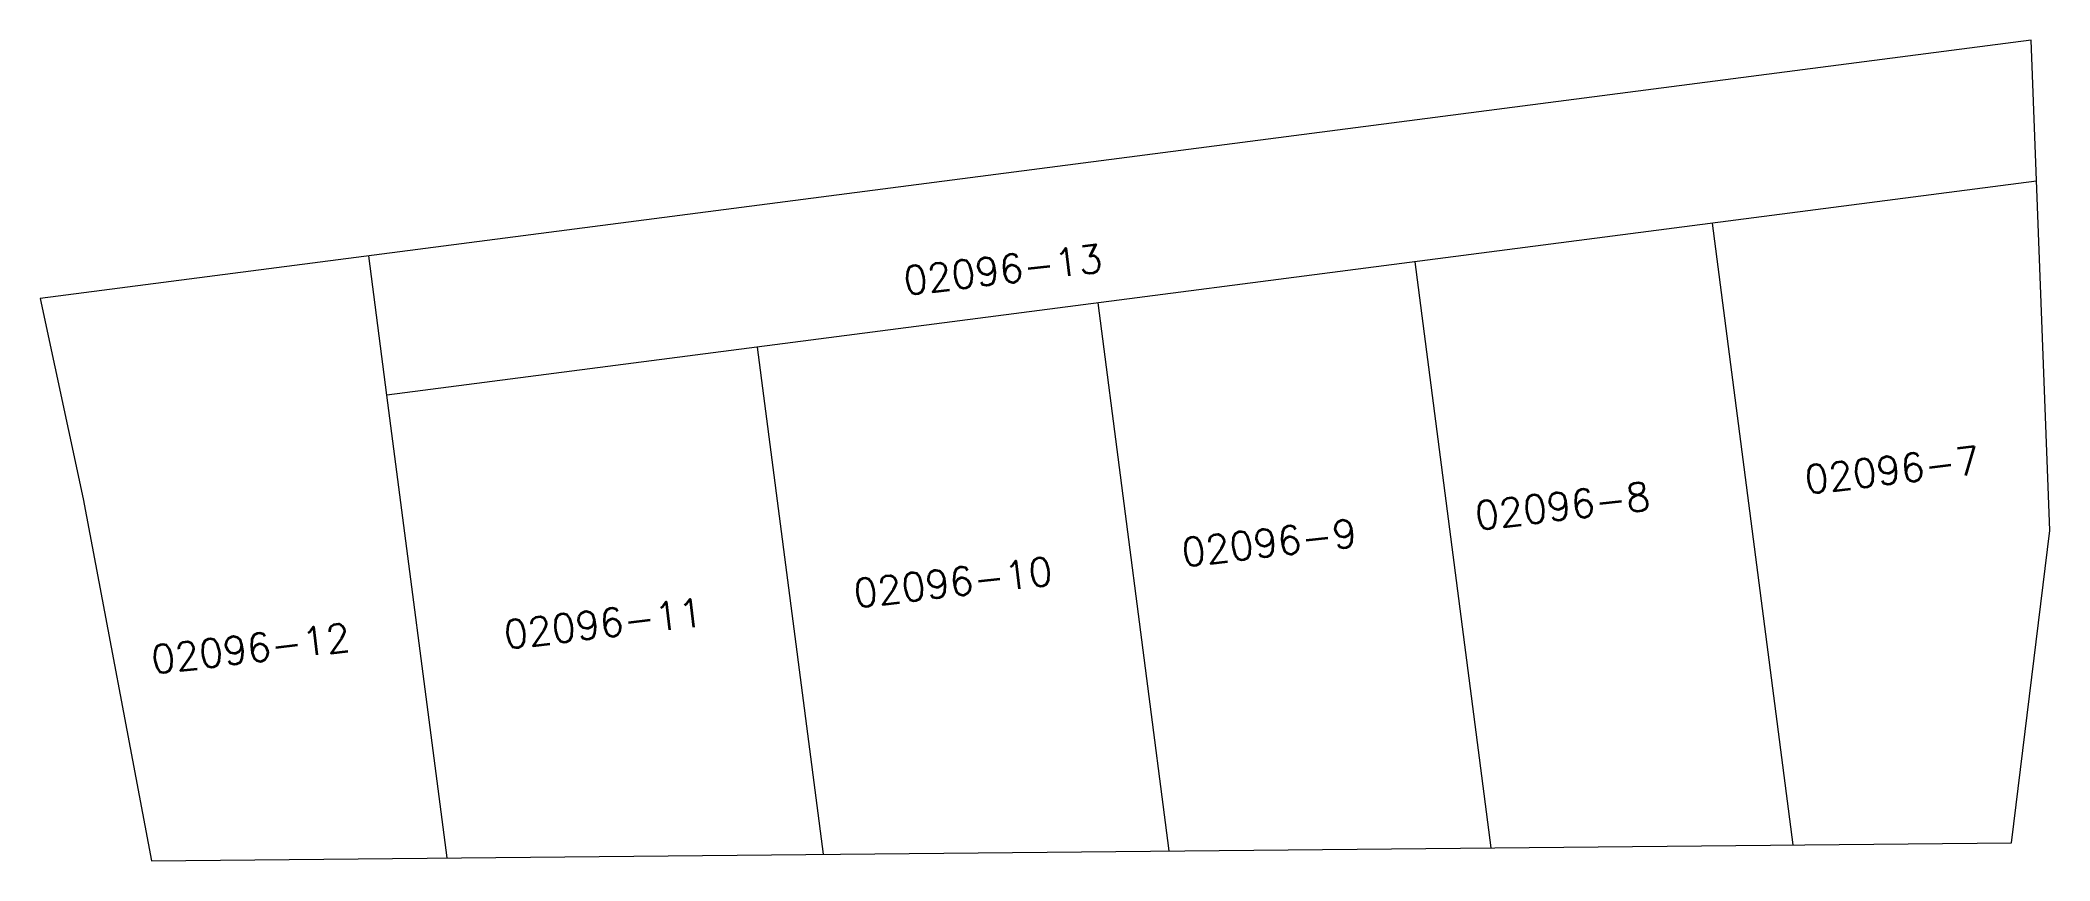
# Model space of a CAD drawing. Header units: metres. Extents: x 7512013 to 7512070.2, y 4687662.1 to 4687685.5.
import ezdxf

# ---------------------------------------------------------------- set-up
doc = ezdxf.new("R2010")
doc.units = ezdxf.units.M
doc.layers.add('Ndarjet', color=1, linetype='Continuous', lineweight=0)
doc.layers.add('Nr-Ri', color=1, linetype='Continuous', lineweight=0)
doc.styles.get("Standard").update_dxf_attribs({"font": 'simplex.shx'})

msp = doc.modelspace()

# ---------------------------------------------------------------- linework, layer by layer
at = {"layer": 'Ndarjet', "flags": 128}
msp.add_lwpolyline([(7512069.668, 4687685.478), (7512012.991, 4687678.125), (7512014.216, 4687672.423), (7512016.162, 4687662.115), (7512069.101, 4687662.628), (7512070.196, 4687671.522)], close=True, dxfattribs=at)
for points in [[(7512069.82, 4687681.465), (7512022.863, 4687675.372)], [(7512062.891, 4687662.568), (7512060.595, 4687680.268)], [(7512022.863, 4687675.372), (7512022.349, 4687679.339)], [(7512054.294, 4687662.484), (7512052.129, 4687679.169)], [(7512045.132, 4687662.396), (7512043.108, 4687677.999)], [(7512035.285, 4687662.3), (7512033.412, 4687676.741)], [(7512024.573, 4687662.196), (7512022.863, 4687675.372)]]:
    msp.add_lwpolyline(points, dxfattribs=at)

# ---------------------------------------------------------------- texts
at = {"layer": 'Nr-Ri'}
for s, p in [('02096-13', (7512037.614, 4687678.223)), ('02096-7', (7512063.266, 4687672.562)), ('02096-8', (7512053.884, 4687671.534)), ('02096-9', (7512045.53, 4687670.489)), ('02096-10', (7512036.194, 4687669.321)), ('02096-11', (7512026.237, 4687668.149)), ('02096-12', (7512016.199, 4687667.438))]:
    msp.add_text(s, height=0.8, rotation=6.6254, dxfattribs=at).set_placement(p)

doc.saveas('drawing.dxf')
